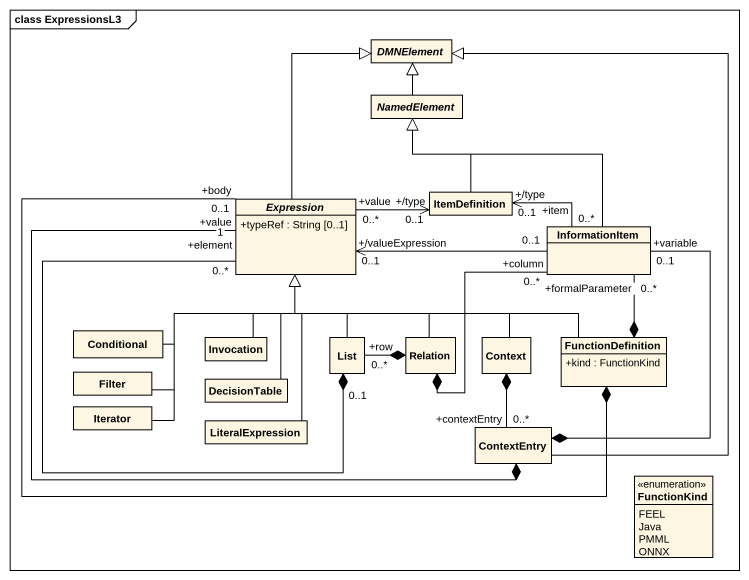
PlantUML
@startuml
mainframe class ExpressionsL3
hide circle
hide empty members
skinparam classAttributeIconSize 0
abstract class DMNElement
abstract class NamedElement
abstract class Expression {
  +typeRef : String [0..1]
}
class ItemDefinition
class InformationItem
class Conditional
class Invocation
class List
class Relation
class Context
class FunctionDefinition {
  +kind : FunctionKind
}
class Filter
class DecisionTable
class Iterator
class LiteralExpression
class ContextEntry
enum FunctionKind {
  FEEL
  Java
  PMML
  ONNX
}
NamedElement -up-|> DMNElement
Expression -up-|> DMNElement
Expression "+value\n0..*" -right-> "+/type\n0..1" ItemDefinition
Expression "+element\n0..*" --* "0..1" List
Expression "+body\n0..1" -right-* FunctionDefinition
Expression "+value\n1" --* ContextEntry
ItemDefinition -up-|> NamedElement
InformationItem -up-|> NamedElement
InformationItem "0..1" -left-> "+/valueExpression\n0..1" Expression
InformationItem "+item\n0..*" -left-> "+/type\n0..1" ItemDefinition
InformationItem "+formalParameter\n0..*" --* FunctionDefinition
InformationItem "+variable\n0..1" --* ContextEntry
Conditional -up-|> Expression
Invocation -up-|> Expression
List -up-|> Expression
Relation -up-|> Expression
Relation *-up- "+column\n0..*" InformationItem
Relation *-left- "+row\n0..*" List
Context -left-|> Expression
Context *-- "+contextEntry\n0..*" ContextEntry
FunctionDefinition -left-|> Expression
Filter -up-|> Expression
DecisionTable -up-|> Expression
Iterator -up-|> Expression
LiteralExpression -up-|> Expression
ContextEntry -up-|> DMNElement
@enduml
